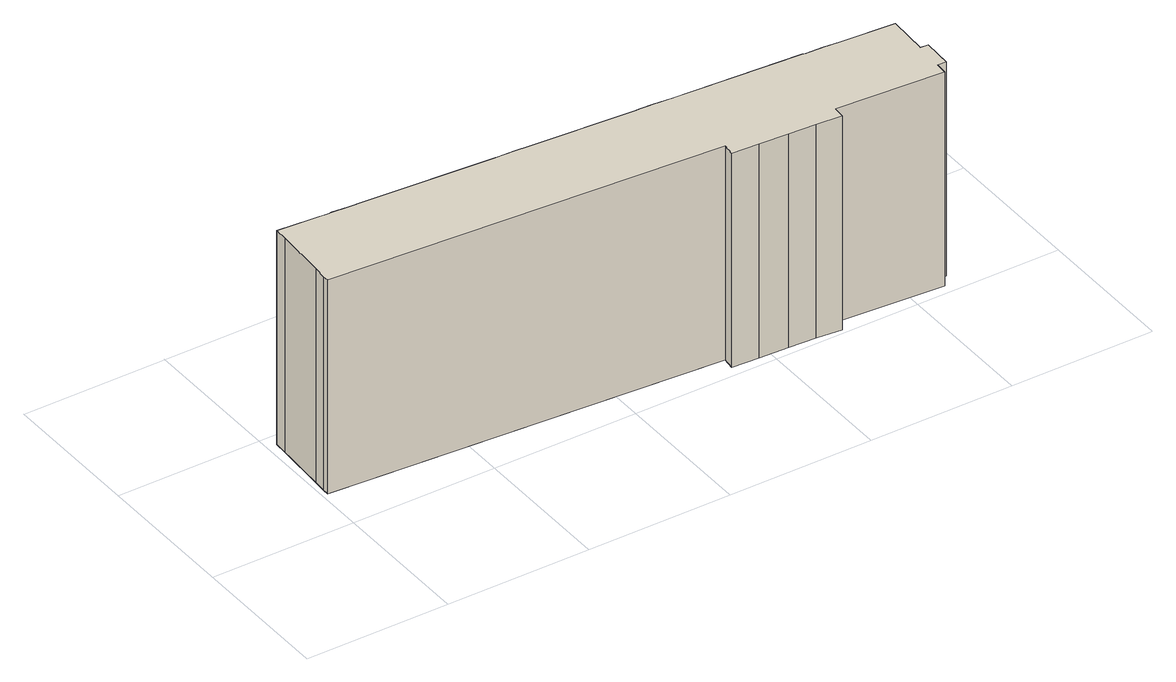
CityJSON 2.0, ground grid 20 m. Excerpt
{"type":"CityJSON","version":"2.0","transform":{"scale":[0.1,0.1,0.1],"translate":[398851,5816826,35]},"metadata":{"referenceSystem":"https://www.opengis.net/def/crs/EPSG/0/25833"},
"CityObjects":{
"building1":{"type":"Building","attributes":{"Gemeindeschluessel":"11000011","function":"31001_1010"},"address":[{"country":"Germany","locality":"Berlin","thoroughfareNumber":"10, 11, 12, 9","thoroughfareName":"Mellenseestraße"}],"children":["building1-1","building1-2","building1-3","building1-4","building1-5"]},
"building1-1":{"type":"BuildingPart","attributes":{"BezugspunktDach":"2200","measuredHeight":30.85,"storeysAboveGround":10},"parents":["building1"],"geometry":[{"type":"MultiSurface","lod":"1","boundaries":[[[0,1,2,3,4,5,6,7,8,9,10,11,12,13,14,15,16,17,18,19,20,21,22,23,24,25,26,27,28,29,30,31,32,33]],[[34,35,36,37,38,39,40,41,42,43,44,45,46,47,48,49,50,51,52,53,54,55,56,57,58,59,60,61,62,63,64,65,66,67]],[[34,67,33,32]],[[35,34,32,31]],[[36,35,31,30]],[[37,36,30,29]],[[38,37,29,28]],[[39,38,28,27]],[[68,69,27,26]],[[41,40,26,25]],[[42,41,25,24]],[[43,42,24,23]],[[44,43,70,71,72,73,23,22]],[[45,44,22,21]],[[46,45,21,20]],[[47,46,20,19]],[[48,47,74,75,76,77,19,18]],[[49,48,18,17]],[[50,49,17,16]],[[51,50,16,15]],[[78,79,80,81,78,52,51,15,14]],[[53,52,14,13]],[[54,53,13,12]],[[55,54,12,11]],[[56,55,11,10]],[[57,56,10,9]],[[58,57,9,8]],[[59,58,8,7]],[[60,59,7,6]],[[61,60,6,5]],[[62,61,5,4]],[[63,62,4,3]],[[64,63,3,2]],[[65,64,2,1]],[[66,65,1,0]],[[67,66,0,33]],[[82,83,69,68]],[[73,72,71,70]],[[77,76,75,74]],[[81,80,79,78]]]}]},
"building1-2":{"type":"BuildingPart","attributes":{"BezugspunktDach":"2200","measuredHeight":3.03,"storeysAboveGround":10},"parents":["building1"],"geometry":[{"type":"MultiSurface","lod":"1","boundaries":[[[76,84,85,77]],[[86,87,75,74]],[[86,74,77,85]],[[87,86,85,84]],[[75,87,84,76]],[[75,88,76,77,74]]]}]},
"building1-3":{"type":"BuildingPart","attributes":{"BezugspunktDach":"2200","measuredHeight":3.08,"storeysAboveGround":10},"parents":["building1"],"geometry":[{"type":"Solid","lod":"1","boundaries":[[[[78,89,90,79]],[[91,92,81,80]],[[91,80,79,90]],[[92,91,90,89]],[[81,92,89,78]],[[81,78,79,80]]]]}]},
"building1-4":{"type":"BuildingPart","attributes":{"BezugspunktDach":"2200","measuredHeight":3.04,"storeysAboveGround":10},"parents":["building1"],"geometry":[{"type":"Solid","lod":"1","boundaries":[[[[68,93,94,69]],[[95,96,82,83]],[[95,83,69,94]],[[96,95,94,93]],[[82,96,93,68]],[[83,82,68,69]]]]}]},
"building1-5":{"type":"BuildingPart","attributes":{"BezugspunktDach":"2200","measuredHeight":2.87,"storeysAboveGround":10},"parents":["building1"],"geometry":[{"type":"Solid","lod":"1","boundaries":[[[[72,97,98,73]],[[99,100,71,70]],[[99,70,73,98]],[[100,99,98,97]],[[71,100,97,72]],[[70,71,72,73]]]]}]}
},
"vertices":[
[549,32,318],[547,15,318],[585,13,318],[625,11,318],[663,9,318],[698,6,318],[699,23,318],[848,13,318],[849,30,318],[861,29,318],[863,70,318],[852,71,318],[855,128,318],[780,133,318],[758,135,318],[733,136,318],[729,137,318],[551,148,318],[527,150,318],[507,151,318],[502,151,318],[362,160,318],[337,162,318],[316,163,318],[311,163,318],[133,175,318],[111,176,318],[89,178,318],[85,178,318],[14,183,318],[13,164,318],[9,92,318],[8,74,318],[8,66,318],[8,74,9],[9,92,9],[13,164,9],[14,183,9],[85,178,9],[89,178,9],[111,176,9],[133,175,9],[311,163,9],[316,163,9],[337,162,9],[362,160,9],[502,151,9],[507,151,9],[527,150,9],[551,148,9],[729,137,9],[733,136,9],[758,135,9],[780,133,9],[855,128,9],[852,71,9],[863,70,9],[861,29,9],[849,30,9],[848,13,9],[699,23,9],[698,6,9],[663,9,9],[625,11,9],[585,13,9],[547,15,9],[549,32,9],[8,66,9],[111,176,43],[89,178,43],[316,163,13],[337,162,13],[337,162,42],[316,163,42],[507,151,12],[527,150,12],[527,150,42],[507,151,42],[758,135,43],[733,136,43],[733,136,12],[758,135,12],[111,176,13],[89,178,13],
[530,188,42],[510,190,42],[510,190,12],[530,188,12],[527,150,20],
[760,173,43],[736,175,43],[736,175,12],[760,173,12],
[113,214,43],[91,216,43],[91,216,13],[113,214,13],
[339,200,42],[319,202,42],[319,202,13],[339,200,13]
]}
